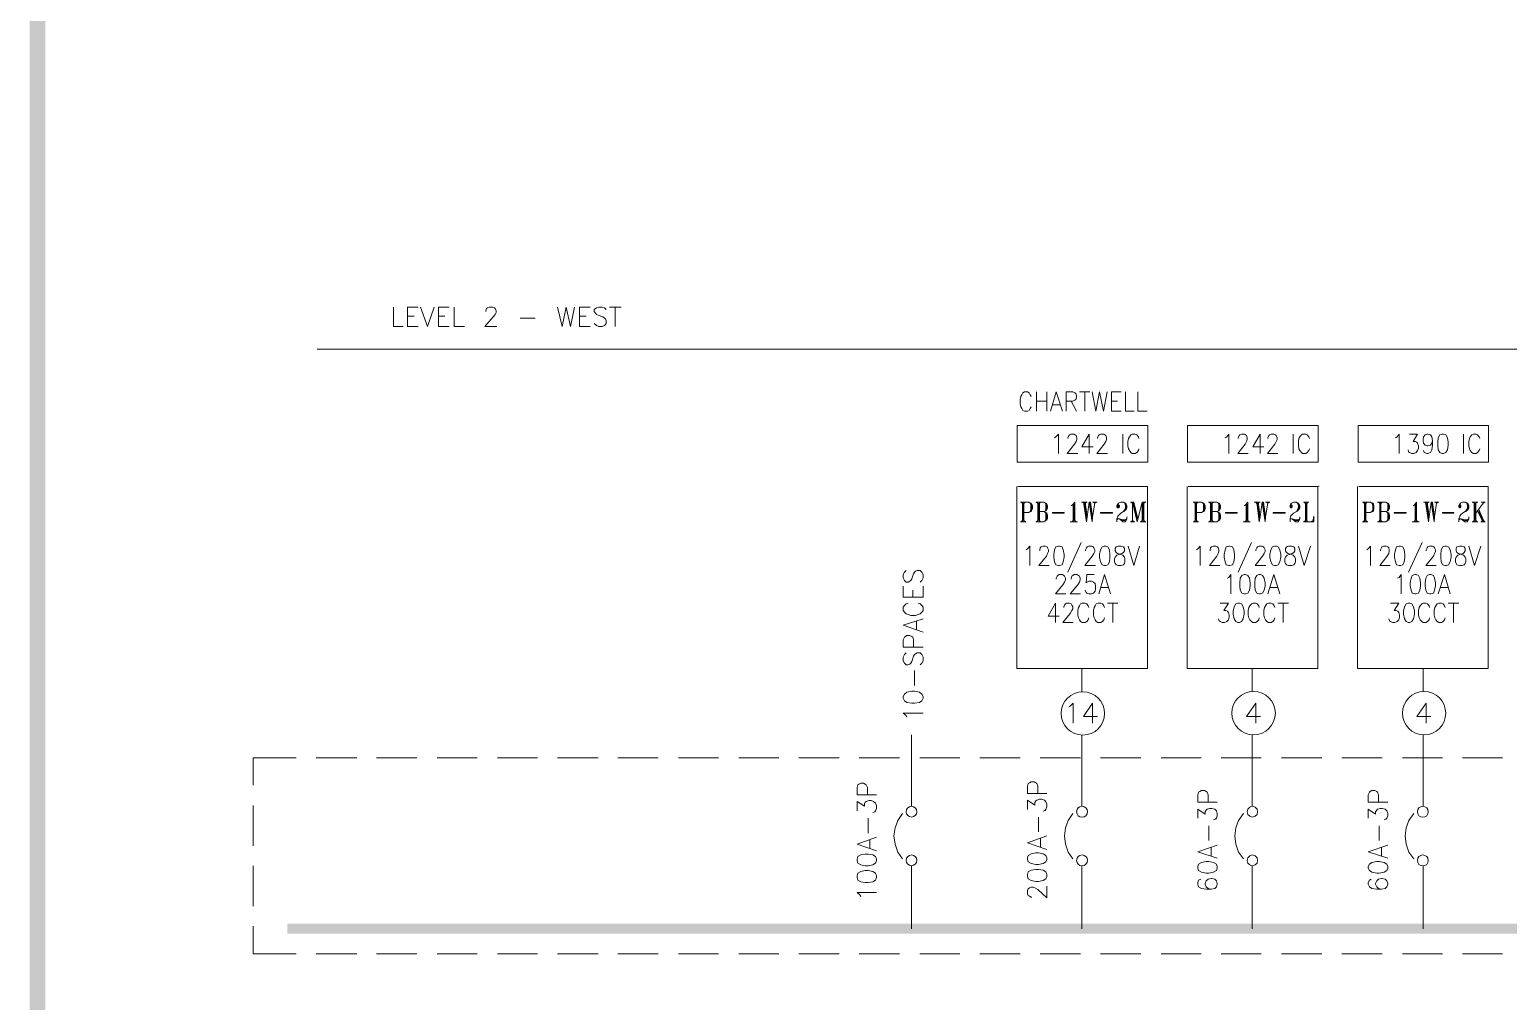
# Model space of a CAD drawing. Header units: inches. Extents: x 0.9 to 46, y 0.8 to 32.4.
# Drawn here: x 1.54 to 7.51, y 10.12 to 14.05 of the extents above; entities that cross this region are included whole.
import ezdxf

# ---------------------------------------------------------------- set-up
doc = ezdxf.new("R2010")
doc.units = ezdxf.units.IN
doc.header["$MEASUREMENT"] = 0
doc.layers.add('PDF_Geometry', color=7, linetype='Continuous')
doc.layers.add('PDF_Solid Fills', color=7, linetype='Continuous')

msp = doc.modelspace()

# ---------------------------------------------------------------- linework, layer by layer
at = {"layer": 'PDF_Geometry', "color": 8, "lineweight": 20, "true_color": 0x808080}
for points in [[(3.0083, 12.9248), (3.0083, 12.8464), (3.0483, 12.8464)], [(3.1083, 12.8464), (3.0649, 12.8464), (3.0649, 12.9248), (3.1083, 12.9248)], [(3.1183, 12.9248), (3.1466, 12.8464), (3.1733, 12.9248)], [(3.2333, 12.8464), (3.1899, 12.8464), (3.1899, 12.9248), (3.2333, 12.9248)], [(3.2533, 12.9248), (3.2533, 12.8464), (3.2949, 12.8464)], [(3.3816, 12.9064), (3.3816, 12.9097), (3.3849, 12.9181), (3.3883, 12.9214), (3.3949, 12.9248), (3.4083, 12.9248), (3.4166, 12.9214), (3.4199, 12.9181), (3.4233, 12.9097), (3.4233, 12.9031), (3.4199, 12.8948), (3.4116, 12.8848), (3.3783, 12.8464), (3.4266, 12.8464)], [(3.6716, 12.9248), (3.6899, 12.8464), (3.7066, 12.9248), (3.7233, 12.8464), (3.7399, 12.9248)], [(3.8033, 12.8464), (3.7599, 12.8464), (3.7599, 12.9248), (3.8033, 12.9248)], [(3.8683, 12.9148), (3.8616, 12.9214), (3.8516, 12.9248), (3.8383, 12.9248), (3.8283, 12.9214), (3.8199, 12.9148), (3.8199, 12.9064), (3.8249, 12.8998), (3.8283, 12.8948), (3.8349, 12.8914), (3.8549, 12.8848), (3.8616, 12.8798), (3.8649, 12.8764), (3.8683, 12.8698), (3.8683, 12.8581), (3.8616, 12.8498), (3.8516, 12.8464), (3.8383, 12.8464), (3.8283, 12.8498), (3.8199, 12.8581)], [(3.8816, 12.9248), (3.9283, 12.9248)], [(3.9049, 12.9248), (3.9049, 12.8464)], [(3.0649, 12.8881), (3.0916, 12.8881)], [(3.1899, 12.8881), (3.2166, 12.8881)], [(3.5199, 12.8798), (3.5816, 12.8798)], [(3.7599, 12.8881), (3.7866, 12.8881)], [(41.7374, 12.7548), (2.7, 12.7548)]]:
    msp.add_lwpolyline(points, dxfattribs=at)
at = {"layer": 'PDF_Geometry', "lineweight": 9}
for points in [[(5.5849, 12.5631), (5.5816, 12.5698), (5.5766, 12.5781), (5.5699, 12.5814), (5.5582, 12.5814), (5.5516, 12.5781), (5.5466, 12.5698), (5.5432, 12.5631), (5.5399, 12.5514), (5.5399, 12.5331), (5.5432, 12.5215), (5.5466, 12.5148), (5.5516, 12.5064), (5.5582, 12.5031), (5.5699, 12.5031), (5.5766, 12.5064), (5.5816, 12.5148), (5.5849, 12.5215)], [(5.6066, 12.5814), (5.6066, 12.5031)], [(5.6482, 12.5814), (5.6482, 12.5031)], [(5.6632, 12.5031), (5.6866, 12.5814), (5.7116, 12.5031)], [(5.7266, 12.5031), (5.7266, 12.5814), (5.7532, 12.5814), (5.7616, 12.5781), (5.7649, 12.5748), (5.7682, 12.5664), (5.7682, 12.5598), (5.7649, 12.5514), (5.7616, 12.5481), (5.7532, 12.5448), (5.7266, 12.5448)], [(5.7799, 12.5814), (5.8215, 12.5814)], [(5.8016, 12.5814), (5.8016, 12.5031)], [(5.8316, 12.5814), (5.8466, 12.5031), (5.8616, 12.5814), (5.8766, 12.5031), (5.8915, 12.5814)], [(5.9482, 12.5031), (5.9099, 12.5031), (5.9099, 12.5814), (5.9482, 12.5814)], [(5.9666, 12.5814), (5.9666, 12.5031), (6.0016, 12.5031)], [(6.0166, 12.5814), (6.0166, 12.5031), (6.0532, 12.5031)], [(5.6066, 12.5448), (5.6482, 12.5448)], [(5.6716, 12.5298), (5.7015, 12.5298)], [(5.7466, 12.5448), (5.7682, 12.5031)], [(5.9099, 12.5448), (5.9332, 12.5448)], [(5.6799, 12.3965), (5.6849, 12.3998), (5.6949, 12.4114), (5.6949, 12.3331)], [(5.7332, 12.3931), (5.7332, 12.3965), (5.7365, 12.4048), (5.7399, 12.4081), (5.7449, 12.4114), (5.7582, 12.4114), (5.7632, 12.4081), (5.7666, 12.4048), (5.7699, 12.3965), (5.7699, 12.3898), (5.7666, 12.3815), (5.7599, 12.3698), (5.7299, 12.3331), (5.7732, 12.3331)], [(5.8199, 12.3331), (5.8199, 12.4114), (5.7899, 12.3598), (5.8349, 12.3598)], [(5.8532, 12.3931), (5.8532, 12.3965), (5.8566, 12.4048), (5.8599, 12.4081), (5.8649, 12.4114), (5.8782, 12.4114), (5.8832, 12.4081), (5.8866, 12.4048), (5.8899, 12.3965), (5.8899, 12.3898), (5.8866, 12.3815), (5.8799, 12.3698), (5.8499, 12.3331), (5.8932, 12.3331)], [(5.9549, 12.4114), (5.9549, 12.3331)], [(6.0199, 12.3931), (6.0182, 12.3998), (6.0115, 12.4081), (6.0049, 12.4114), (5.9932, 12.4114), (5.9882, 12.4081), (5.9816, 12.3998), (5.9782, 12.3931), (5.9749, 12.3815), (5.9749, 12.3631), (5.9782, 12.3514), (5.9816, 12.3448), (5.9882, 12.3364), (5.9932, 12.3331), (6.0049, 12.3331), (6.0115, 12.3364), (6.0182, 12.3448), (6.0199, 12.3514)], [(6.3682, 12.3965), (6.3749, 12.3998), (6.3832, 12.4114), (6.3832, 12.3331)], [(6.4215, 12.3931), (6.4215, 12.3965), (6.4249, 12.4048), (6.4282, 12.4081), (6.4349, 12.4114), (6.4465, 12.4114), (6.4516, 12.4081), (6.4549, 12.4048), (6.4582, 12.3965), (6.4582, 12.3898), (6.4549, 12.3815), (6.4499, 12.3698), (6.4199, 12.3331), (6.4615, 12.3331)], [(6.5099, 12.3331), (6.5099, 12.4114), (6.4799, 12.3598), (6.5249, 12.3598)], [(6.5416, 12.3931), (6.5416, 12.3965), (6.5449, 12.4048), (6.5482, 12.4081), (6.5549, 12.4114), (6.5665, 12.4114), (6.5716, 12.4081), (6.5749, 12.4048), (6.5782, 12.3965), (6.5782, 12.3898), (6.5749, 12.3815), (6.5699, 12.3698), (6.5399, 12.3331), (6.5815, 12.3331)], [(6.6432, 12.4114), (6.6432, 12.3331)], [(6.7099, 12.3931), (6.7065, 12.3998), (6.6999, 12.4081), (6.6949, 12.4114), (6.6815, 12.4114), (6.6766, 12.4081), (6.6699, 12.3998), (6.6665, 12.3931), (6.6649, 12.3815), (6.6649, 12.3631), (6.6665, 12.3514), (6.6699, 12.3448), (6.6766, 12.3364), (6.6815, 12.3331), (6.6949, 12.3331), (6.6999, 12.3364), (6.7065, 12.3448), (6.7099, 12.3514)], [(7.0566, 12.3965), (7.0632, 12.3998), (7.0715, 12.4114), (7.0715, 12.3331)], [(7.1132, 12.4114), (7.1465, 12.4114), (7.1282, 12.3815), (7.1382, 12.3815), (7.1432, 12.3781), (7.1465, 12.3748), (7.1499, 12.3631), (7.1499, 12.3548), (7.1465, 12.3448), (7.1399, 12.3364), (7.1315, 12.3331), (7.1232, 12.3331), (7.1132, 12.3364), (7.1099, 12.3398), (7.1082, 12.3481)], [(7.2065, 12.3848), (7.2032, 12.3748), (7.1982, 12.3664), (7.1882, 12.3631), (7.1849, 12.3631), (7.1766, 12.3664), (7.1699, 12.3748), (7.1682, 12.3848), (7.1682, 12.3898), (7.1699, 12.3998), (7.1766, 12.4081), (7.1849, 12.4114), (7.1882, 12.4114), (7.1982, 12.4081), (7.2032, 12.3998), (7.2065, 12.3848), (7.2065, 12.3664), (7.2032, 12.3481), (7.1982, 12.3364), (7.1882, 12.3331), (7.1832, 12.3331), (7.1732, 12.3364), (7.1699, 12.3448)], [(7.3315, 12.4114), (7.3315, 12.3331)], [(7.3982, 12.3931), (7.3949, 12.3998), (7.3882, 12.4081), (7.3832, 12.4114), (7.3715, 12.4114), (7.3649, 12.4081), (7.3582, 12.3998), (7.3565, 12.3931), (7.3532, 12.3815), (7.3532, 12.3631), (7.3565, 12.3514), (7.3582, 12.3448), (7.3649, 12.3364), (7.3715, 12.3331), (7.3832, 12.3331), (7.3882, 12.3364), (7.3949, 12.3448), (7.3982, 12.3514)], [(5.5266, 12.1998), (5.5266, 11.4631), (6.0549, 11.4631), (6.0549, 12.1998), (5.5316, 12.1998)], [(6.2149, 12.1998), (6.2149, 11.4631), (6.7432, 11.4631), (6.7432, 12.1998), (6.2199, 12.1998)], [(6.7466, 12.1998), (6.7466, 12.2014)], [(6.9032, 12.1998), (6.9032, 11.4631), (7.4315, 11.4631), (7.4315, 12.1998), (6.9082, 12.1998)], [(5.5416, 12.1365), (5.5749, 12.1365), (5.5832, 12.1314), (5.5866, 12.1281), (5.5899, 12.1215), (5.5899, 12.1098), (5.5866, 12.1015), (5.5832, 12.0981), (5.5749, 12.0948), (5.5549, 12.0948)], [(5.5449, 12.1365), (5.5499, 12.1314)], [(5.5466, 12.1365), (5.5499, 12.1281)], [(5.5499, 12.1365), (5.5499, 12.0564)], [(5.5533, 12.1314), (5.5533, 12.0614)], [(5.5549, 12.1365), (5.5549, 12.0564)], [(5.5582, 12.1365), (5.5549, 12.1281)], [(5.5616, 12.1365), (5.5549, 12.1314)], [(5.5749, 12.1365), (5.5816, 12.1314), (5.5832, 12.1248), (5.5832, 12.1065), (5.5816, 12.0981), (5.5749, 12.0948)], [(5.6032, 12.1365), (5.6366, 12.1365), (5.6449, 12.1314), (5.6482, 12.1281), (5.6516, 12.1215), (5.6516, 12.1131), (5.6482, 12.1065), (5.6449, 12.1015), (5.6366, 12.0981), (5.6449, 12.0948), (5.6482, 12.0915), (5.6516, 12.0831), (5.6516, 12.0715), (5.6482, 12.0648), (5.6449, 12.0614), (5.6366, 12.0564), (5.6032, 12.0564)], [(5.6066, 12.1365), (5.6116, 12.1314)], [(5.6082, 12.1365), (5.6116, 12.1281)], [(5.6116, 12.1365), (5.6116, 12.0564)], [(5.6149, 12.1314), (5.6149, 12.0614)], [(5.6182, 12.1365), (5.6182, 12.0564)], [(5.6366, 12.1365), (5.6432, 12.1314), (5.6449, 12.1248), (5.6449, 12.1098), (5.6432, 12.1015), (5.6366, 12.0981), (5.6182, 12.0981)], [(5.6199, 12.1365), (5.6182, 12.1281)], [(5.6232, 12.1365), (5.6182, 12.1314)], [(5.7616, 12.0564), (5.7616, 12.1365), (5.7516, 12.1248), (5.7466, 12.1215)], [(5.7882, 12.1365), (5.8116, 12.1365)], [(5.7916, 12.1365), (5.7999, 12.1314)], [(5.7949, 12.1365), (5.7999, 12.1281)], [(5.7966, 12.1365), (5.8082, 12.0564), (5.8082, 12.0764), (5.7999, 12.1365)], [(5.8032, 12.1365), (5.8116, 12.0764), (5.8199, 12.1365), (5.8316, 12.0564), (5.8316, 12.0764), (5.8232, 12.1365)], [(5.8066, 12.1365), (5.8032, 12.1281)], [(5.8082, 12.1365), (5.8032, 12.1314)], [(5.8199, 12.1365), (5.8249, 12.1365), (5.8332, 12.0764), (5.8416, 12.1314)], [(5.8332, 12.1365), (5.8516, 12.1365)], [(5.8366, 12.1365), (5.8416, 12.1314), (5.8482, 12.1365)], [(5.9349, 12.1248), (5.9382, 12.1248), (5.9416, 12.1215), (5.9416, 12.1164), (5.9382, 12.1131), (5.9349, 12.1131), (5.9316, 12.1164), (5.9316, 12.1215), (5.9349, 12.1281), (5.9382, 12.1314), (5.9466, 12.1365), (5.9582, 12.1365), (5.9666, 12.1314), (5.9682, 12.1281), (5.9716, 12.1215), (5.9716, 12.1131), (5.9682, 12.1065), (5.9599, 12.0981), (5.9466, 12.0915), (5.9416, 12.0865), (5.9349, 12.0798), (5.9316, 12.0681), (5.9316, 12.0564)], [(5.9582, 12.1365), (5.9632, 12.1314), (5.9666, 12.1215), (5.9666, 12.1131), (5.9632, 12.1065), (5.9582, 12.0981), (5.9466, 12.0915)], [(5.9866, 12.1365), (5.9999, 12.1365), (6.0166, 12.0681)], [(5.9882, 12.1365), (5.9949, 12.1314)], [(5.9949, 12.0614), (5.9949, 12.1365), (6.0132, 12.0564), (6.0332, 12.1365), (6.0332, 12.0564)], [(5.9965, 12.1365), (6.0132, 12.0681)], [(6.0332, 12.1365), (6.0482, 12.1365)], [(6.0366, 12.1314), (6.0366, 12.0614)], [(6.0399, 12.1365), (6.0399, 12.0564)], [(6.0416, 12.1365), (6.0399, 12.1281)], [(6.0449, 12.1365), (6.0399, 12.1314)], [(6.2399, 12.1365), (6.2732, 12.1365), (6.2816, 12.1314), (6.2849, 12.1281), (6.2882, 12.1215), (6.2882, 12.1098), (6.2849, 12.1015), (6.2816, 12.0981), (6.2732, 12.0948), (6.2532, 12.0948)], [(6.2432, 12.1365), (6.2482, 12.1314)], [(6.2449, 12.1365), (6.2482, 12.1281)], [(6.2482, 12.1365), (6.2482, 12.0564)], [(6.2515, 12.1314), (6.2515, 12.0614)], [(6.2532, 12.1365), (6.2532, 12.0564)], [(6.2565, 12.1365), (6.2532, 12.1281)], [(6.2599, 12.1365), (6.2532, 12.1314)], [(6.2732, 12.1365), (6.2799, 12.1314), (6.2816, 12.1248), (6.2816, 12.1065), (6.2799, 12.0981), (6.2732, 12.0948)], [(6.3015, 12.1365), (6.3349, 12.1365), (6.3432, 12.1314), (6.3466, 12.1281), (6.3499, 12.1215), (6.3499, 12.1131), (6.3466, 12.1065), (6.3432, 12.1015), (6.3349, 12.0981), (6.3432, 12.0948), (6.3466, 12.0915), (6.3499, 12.0831), (6.3499, 12.0715), (6.3466, 12.0648), (6.3432, 12.0614), (6.3349, 12.0564), (6.3015, 12.0564)], [(6.3049, 12.1365), (6.3099, 12.1314)], [(6.3065, 12.1365), (6.3099, 12.1281)], [(6.3099, 12.1365), (6.3099, 12.0564)], [(6.3132, 12.1314), (6.3132, 12.0614)], [(6.3166, 12.1365), (6.3166, 12.0564)], [(6.3349, 12.1365), (6.3415, 12.1314), (6.3432, 12.1248), (6.3432, 12.1098), (6.3415, 12.1015), (6.3349, 12.0981), (6.3166, 12.0981)], [(6.3182, 12.1365), (6.3166, 12.1281)], [(6.3215, 12.1365), (6.3166, 12.1314)], [(6.4599, 12.0564), (6.4599, 12.1365), (6.4516, 12.1248), (6.4449, 12.1215)], [(6.4866, 12.1365), (6.5099, 12.1365)], [(6.4899, 12.1365), (6.4982, 12.1314)], [(6.4932, 12.1365), (6.4982, 12.1281)], [(6.4965, 12.1365), (6.5065, 12.0564), (6.5065, 12.0764), (6.4982, 12.1365)], [(6.5016, 12.1365), (6.5099, 12.0764), (6.5182, 12.1365), (6.5299, 12.0564), (6.5299, 12.0764), (6.5216, 12.1365)], [(6.5049, 12.1365), (6.5016, 12.1281)], [(6.5065, 12.1365), (6.5016, 12.1314)], [(6.5182, 12.1365), (6.5232, 12.1365), (6.5315, 12.0764), (6.5416, 12.1314)], [(6.5315, 12.1365), (6.5499, 12.1365)], [(6.5349, 12.1365), (6.5416, 12.1314), (6.5465, 12.1365)], [(6.6332, 12.1248), (6.6365, 12.1248), (6.6399, 12.1215), (6.6399, 12.1164), (6.6365, 12.1131), (6.6332, 12.1131), (6.6315, 12.1164), (6.6315, 12.1215), (6.6332, 12.1281), (6.6365, 12.1314), (6.6449, 12.1365), (6.6566, 12.1365), (6.6649, 12.1314), (6.6665, 12.1281), (6.6699, 12.1215), (6.6699, 12.1131), (6.6665, 12.1065), (6.6582, 12.0981), (6.6449, 12.0915), (6.6399, 12.0865), (6.6332, 12.0798), (6.6315, 12.0681), (6.6315, 12.0564)], [(6.6566, 12.1365), (6.6616, 12.1314), (6.6649, 12.1215), (6.6649, 12.1131), (6.6616, 12.1065), (6.6566, 12.0981), (6.6449, 12.0915)], [(6.6849, 12.1365), (6.7065, 12.1365)], [(6.6865, 12.1365), (6.6932, 12.1314)], [(6.6899, 12.1365), (6.6932, 12.1281)], [(6.6932, 12.1365), (6.6932, 12.0564)], [(6.6949, 12.1314), (6.6949, 12.0614)], [(6.6982, 12.1365), (6.6982, 12.0564)], [(6.7015, 12.1365), (6.6982, 12.1281)], [(6.7032, 12.1365), (6.6982, 12.1314)], [(6.9232, 12.1365), (6.9565, 12.1365), (6.9649, 12.1314), (6.9682, 12.1281), (6.9699, 12.1215), (6.9699, 12.1098), (6.9682, 12.1015), (6.9649, 12.0981), (6.9565, 12.0948), (6.9365, 12.0948)], [(6.9249, 12.1365), (6.9315, 12.1314)], [(6.9282, 12.1365), (6.9315, 12.1281)], [(6.9315, 12.1365), (6.9315, 12.0564)], [(6.9349, 12.1314), (6.9349, 12.0614)], [(6.9365, 12.1365), (6.9365, 12.0564)], [(6.9399, 12.1365), (6.9365, 12.1281)], [(6.9432, 12.1365), (6.9365, 12.1314)], [(6.9565, 12.1365), (6.9615, 12.1314), (6.9649, 12.1248), (6.9649, 12.1065), (6.9615, 12.0981), (6.9565, 12.0948)], [(6.9849, 12.1365), (7.0182, 12.1365), (7.0266, 12.1314), (7.0299, 12.1281), (7.0332, 12.1215), (7.0332, 12.1131), (7.0299, 12.1065), (7.0266, 12.1015), (7.0182, 12.0981), (7.0266, 12.0948), (7.0299, 12.0915), (7.0332, 12.0831), (7.0332, 12.0715), (7.0299, 12.0648), (7.0266, 12.0614), (7.0182, 12.0564), (6.9849, 12.0564)], [(6.9882, 12.1365), (6.9932, 12.1314)], [(6.9899, 12.1365), (6.9932, 12.1281)], [(6.9932, 12.1365), (6.9932, 12.0564)], [(6.9965, 12.1314), (6.9965, 12.0614)], [(6.9982, 12.1365), (6.9982, 12.0564)], [(7.0182, 12.1365), (7.0249, 12.1314), (7.0266, 12.1248), (7.0266, 12.1098), (7.0249, 12.1015), (7.0182, 12.0981), (6.9982, 12.0981)], [(7.0015, 12.1365), (6.9982, 12.1281)], [(7.0049, 12.1365), (6.9982, 12.1314)], [(7.1415, 12.0564), (7.1415, 12.1365), (7.1332, 12.1248), (7.1282, 12.1215)], [(7.1699, 12.1365), (7.1932, 12.1365)], [(7.1732, 12.1365), (7.1815, 12.1314)], [(7.1766, 12.1365), (7.1815, 12.1281)], [(7.1782, 12.1365), (7.1899, 12.0564), (7.1899, 12.0764), (7.1815, 12.1365)], [(7.1849, 12.1365), (7.1932, 12.0764), (7.2015, 12.1365), (7.2132, 12.0564), (7.2132, 12.0764), (7.2032, 12.1365)], [(7.1865, 12.1365), (7.1849, 12.1281)], [(7.1899, 12.1365), (7.1849, 12.1314)], [(7.2015, 12.1365), (7.2065, 12.1365), (7.2149, 12.0764), (7.2232, 12.1314)], [(7.2149, 12.1365), (7.2316, 12.1365)], [(7.2182, 12.1365), (7.2232, 12.1314), (7.2299, 12.1365)], [(7.3166, 12.1248), (7.3199, 12.1248), (7.3215, 12.1215), (7.3215, 12.1164), (7.3199, 12.1131), (7.3166, 12.1131), (7.3132, 12.1164), (7.3132, 12.1215), (7.3166, 12.1281), (7.3199, 12.1314), (7.3282, 12.1365), (7.3382, 12.1365), (7.3482, 12.1314), (7.3499, 12.1281), (7.3532, 12.1215), (7.3532, 12.1131), (7.3499, 12.1065), (7.3415, 12.0981), (7.3282, 12.0915), (7.3215, 12.0865), (7.3166, 12.0798), (7.3132, 12.0681), (7.3132, 12.0564)], [(7.3382, 12.1365), (7.3449, 12.1314), (7.3482, 12.1215), (7.3482, 12.1131), (7.3449, 12.1065), (7.3382, 12.0981), (7.3282, 12.0915)], [(7.3665, 12.1365), (7.3899, 12.1365)], [(7.3699, 12.1365), (7.3749, 12.1314)], [(7.3732, 12.1365), (7.3749, 12.1281)], [(7.3749, 12.1365), (7.3749, 12.0564)], [(7.3782, 12.1314), (7.3782, 12.0614)], [(7.3815, 12.1365), (7.3815, 12.0564)], [(7.3832, 12.1365), (7.3815, 12.1281)], [(7.3865, 12.1365), (7.3815, 12.1314)], [(7.4115, 12.1314), (7.3815, 12.0915)], [(7.4032, 12.1365), (7.4199, 12.1365)], [(7.4099, 12.1365), (7.4115, 12.1314), (7.4182, 12.1365)], [(5.5832, 12.1281), (5.5866, 12.1215), (5.5866, 12.1098), (5.5832, 12.1015)], [(5.6366, 12.0981), (5.6432, 12.0948), (5.6449, 12.0865), (5.6449, 12.0681), (5.6432, 12.0614), (5.6366, 12.0564)], [(5.6449, 12.1281), (5.6482, 12.1215), (5.6482, 12.1131), (5.6449, 12.1065)], [(5.6449, 12.0915), (5.6482, 12.0831), (5.6482, 12.0715), (5.6449, 12.0648)], [(5.7549, 12.1281), (5.7549, 12.0564)], [(5.7582, 12.1281), (5.7582, 12.0614)], [(5.8116, 12.0764), (5.8082, 12.0564)], [(5.8332, 12.0764), (5.8316, 12.0564)], [(5.9716, 12.0764), (5.9716, 12.0681), (5.9682, 12.0614), (5.9666, 12.0564), (5.9549, 12.0564), (5.9416, 12.0681), (5.9549, 12.0614), (5.9666, 12.0614), (5.9682, 12.0648)], [(5.9666, 12.1281), (5.9682, 12.1215), (5.9682, 12.1131), (5.9666, 12.1065)], [(6.2816, 12.1281), (6.2849, 12.1215), (6.2849, 12.1098), (6.2816, 12.1015)], [(6.3349, 12.0981), (6.3415, 12.0948), (6.3432, 12.0865), (6.3432, 12.0681), (6.3415, 12.0614), (6.3349, 12.0564)], [(6.3432, 12.1281), (6.3466, 12.1215), (6.3466, 12.1131), (6.3432, 12.1065)], [(6.3432, 12.0915), (6.3466, 12.0831), (6.3466, 12.0715), (6.3432, 12.0648)], [(6.4532, 12.1281), (6.4532, 12.0564)], [(6.4566, 12.1281), (6.4566, 12.0614)], [(6.5099, 12.0764), (6.5065, 12.0564)], [(6.5315, 12.0764), (6.5299, 12.0564)], [(6.6699, 12.0764), (6.6699, 12.0681), (6.6665, 12.0614), (6.6649, 12.0564), (6.6532, 12.0564), (6.6399, 12.0681), (6.6532, 12.0614), (6.6649, 12.0614), (6.6665, 12.0648)], [(6.6649, 12.1281), (6.6665, 12.1215), (6.6665, 12.1131), (6.6649, 12.1065)], [(6.6849, 12.0564), (6.7266, 12.0564), (6.7266, 12.0798), (6.7232, 12.0564)], [(6.9649, 12.1281), (6.9682, 12.1215), (6.9682, 12.1098), (6.9649, 12.1015)], [(7.0182, 12.0981), (7.0249, 12.0948), (7.0266, 12.0865), (7.0266, 12.0681), (7.0249, 12.0614), (7.0182, 12.0564)], [(7.0266, 12.1281), (7.0299, 12.1215), (7.0299, 12.1131), (7.0266, 12.1065)], [(7.0266, 12.0915), (7.0299, 12.0831), (7.0299, 12.0715), (7.0266, 12.0648)], [(7.1365, 12.1281), (7.1365, 12.0564)], [(7.1399, 12.1281), (7.1399, 12.0614)], [(7.1932, 12.0764), (7.1899, 12.0564)], [(7.2149, 12.0764), (7.2132, 12.0564)], [(7.3532, 12.0764), (7.3532, 12.0681), (7.3499, 12.0614), (7.3482, 12.0564), (7.3365, 12.0564), (7.3215, 12.0681), (7.3365, 12.0614), (7.3482, 12.0614), (7.3499, 12.0648)], [(7.3482, 12.1281), (7.3499, 12.1215), (7.3499, 12.1131), (7.3482, 12.1065)], [(7.3899, 12.0981), (7.4099, 12.0564)], [(7.3932, 12.1065), (7.4149, 12.0564)], [(7.3932, 12.0981), (7.4115, 12.0564)], [(5.5416, 12.0564), (5.5632, 12.0564)], [(5.5499, 12.0614), (5.5449, 12.0564)], [(5.5499, 12.0648), (5.5466, 12.0564)], [(5.5549, 12.0648), (5.5582, 12.0564)], [(5.5549, 12.0614), (5.5616, 12.0564)], [(5.6116, 12.0614), (5.6066, 12.0564)], [(5.6116, 12.0648), (5.6082, 12.0564)], [(5.6182, 12.0648), (5.6199, 12.0564)], [(5.6182, 12.0614), (5.6232, 12.0564)], [(5.7432, 12.0564), (5.7716, 12.0564)], [(5.7549, 12.0614), (5.7499, 12.0564)], [(5.7549, 12.0648), (5.7516, 12.0564)], [(5.7616, 12.0648), (5.7632, 12.0564)], [(5.7616, 12.0614), (5.7666, 12.0564)], [(5.9316, 12.0648), (5.9349, 12.0681), (5.9416, 12.0681), (5.9549, 12.0648), (5.9666, 12.0648), (5.9716, 12.0681)], [(5.9866, 12.0564), (6.0032, 12.0564)], [(5.9882, 12.0564), (5.9949, 12.0614), (5.9999, 12.0564)], [(6.0249, 12.0564), (6.0482, 12.0564)], [(6.0332, 12.0614), (6.0282, 12.0564)], [(6.0332, 12.0648), (6.0316, 12.0564)], [(6.0399, 12.0648), (6.0416, 12.0564)], [(6.0399, 12.0614), (6.0449, 12.0564)], [(6.2399, 12.0564), (6.2616, 12.0564)], [(6.2482, 12.0614), (6.2432, 12.0564)], [(6.2482, 12.0648), (6.2449, 12.0564)], [(6.2532, 12.0648), (6.2565, 12.0564)], [(6.2532, 12.0614), (6.2599, 12.0564)], [(6.3099, 12.0614), (6.3049, 12.0564)], [(6.3099, 12.0648), (6.3065, 12.0564)], [(6.3166, 12.0648), (6.3182, 12.0564)], [(6.3166, 12.0614), (6.3215, 12.0564)], [(6.4415, 12.0564), (6.4699, 12.0564)], [(6.4532, 12.0614), (6.4482, 12.0564)], [(6.4532, 12.0648), (6.4516, 12.0564)], [(6.4599, 12.0648), (6.4615, 12.0564)], [(6.4599, 12.0614), (6.4649, 12.0564)], [(6.6315, 12.0648), (6.6332, 12.0681), (6.6399, 12.0681), (6.6532, 12.0648), (6.6649, 12.0648), (6.6699, 12.0681)], [(6.6932, 12.0614), (6.6865, 12.0564)], [(6.6932, 12.0648), (6.6899, 12.0564)], [(6.6982, 12.0648), (6.7015, 12.0564)], [(6.6982, 12.0614), (6.7032, 12.0564)], [(6.7116, 12.0564), (6.7266, 12.0614)], [(6.7182, 12.0564), (6.7266, 12.0648)], [(6.7215, 12.0564), (6.7266, 12.0681)], [(6.9232, 12.0564), (6.9449, 12.0564)], [(6.9315, 12.0614), (6.9249, 12.0564)], [(6.9315, 12.0648), (6.9282, 12.0564)], [(6.9365, 12.0648), (6.9399, 12.0564)], [(6.9365, 12.0614), (6.9432, 12.0564)], [(6.9932, 12.0614), (6.9882, 12.0564)], [(6.9932, 12.0648), (6.9899, 12.0564)], [(6.9982, 12.0648), (7.0015, 12.0564)], [(6.9982, 12.0614), (7.0049, 12.0564)], [(7.1249, 12.0564), (7.1532, 12.0564)], [(7.1365, 12.0614), (7.1315, 12.0564)], [(7.1365, 12.0648), (7.1332, 12.0564)], [(7.1415, 12.0648), (7.1449, 12.0564)], [(7.1415, 12.0614), (7.1482, 12.0564)], [(7.3132, 12.0648), (7.3166, 12.0681), (7.3215, 12.0681), (7.3365, 12.0648), (7.3482, 12.0648), (7.3532, 12.0681)], [(7.3665, 12.0564), (7.3899, 12.0564)], [(7.3749, 12.0614), (7.3699, 12.0564)], [(7.3749, 12.0648), (7.3732, 12.0564)], [(7.3815, 12.0648), (7.3832, 12.0564)], [(7.3815, 12.0614), (7.3865, 12.0564)], [(7.4015, 12.0564), (7.4199, 12.0564)], [(7.4032, 12.0564), (7.4099, 12.0648), (7.4182, 12.0564)], [(5.5649, 11.9431), (5.5716, 11.9481), (5.5799, 11.9581), (5.5799, 11.8798)], [(5.6199, 11.9398), (5.6199, 11.9431), (5.6216, 11.9515), (5.6249, 11.9548), (5.6316, 11.9581), (5.6432, 11.9581), (5.6499, 11.9548), (5.6516, 11.9515), (5.6549, 11.9431), (5.6549, 11.9364), (5.6516, 11.9281), (5.6466, 11.9181), (5.6166, 11.8798), (5.6582, 11.8798)], [(5.7865, 11.9731), (5.7332, 11.8531)], [(5.8049, 11.9398), (5.8049, 11.9431), (5.8082, 11.9515), (5.8116, 11.9548), (5.8166, 11.9581), (5.8299, 11.9581), (5.8349, 11.9548), (5.8382, 11.9515), (5.8416, 11.9431), (5.8416, 11.9364), (5.8382, 11.9281), (5.8316, 11.9181), (5.8016, 11.8798), (5.8449, 11.8798)], [(5.9766, 11.9581), (5.9999, 11.8798), (6.0232, 11.9581)], [(6.2532, 11.9431), (6.2599, 11.9481), (6.2682, 11.9581), (6.2682, 11.8798)], [(6.3082, 11.9398), (6.3082, 11.9431), (6.3099, 11.9515), (6.3132, 11.9548), (6.3199, 11.9581), (6.3316, 11.9581), (6.3382, 11.9548), (6.3399, 11.9515), (6.3432, 11.9431), (6.3432, 11.9364), (6.3399, 11.9281), (6.3349, 11.9181), (6.3049, 11.8798), (6.3466, 11.8798)], [(6.4749, 11.9731), (6.4215, 11.8531)], [(6.4932, 11.9398), (6.4932, 11.9431), (6.4965, 11.9515), (6.4999, 11.9548), (6.5049, 11.9581), (6.5182, 11.9581), (6.5232, 11.9548), (6.5265, 11.9515), (6.5299, 11.9431), (6.5299, 11.9364), (6.5265, 11.9281), (6.5199, 11.9181), (6.4899, 11.8798), (6.5332, 11.8798)], [(6.6649, 11.9581), (6.6882, 11.8798), (6.7132, 11.9581)], [(6.9415, 11.9431), (6.9482, 11.9481), (6.9565, 11.9581), (6.9565, 11.8798)], [(6.9965, 11.9398), (6.9965, 11.9431), (6.9999, 11.9515), (7.0015, 11.9548), (7.0082, 11.9581), (7.0199, 11.9581), (7.0266, 11.9548), (7.0299, 11.9515), (7.0315, 11.9431), (7.0315, 11.9364), (7.0299, 11.9281), (7.0232, 11.9181), (6.9932, 11.8798), (7.0349, 11.8798)], [(7.1649, 11.9731), (7.1099, 11.8531)], [(7.1815, 11.9398), (7.1815, 11.9431), (7.1849, 11.9515), (7.1882, 11.9548), (7.1949, 11.9581), (7.2065, 11.9581), (7.2116, 11.9548), (7.2149, 11.9515), (7.2182, 11.9431), (7.2182, 11.9364), (7.2149, 11.9281), (7.2099, 11.9181), (7.1799, 11.8798), (7.2215, 11.8798)], [(7.3532, 11.9581), (7.3765, 11.8798), (7.4015, 11.9581)], [(5.0799, 11.8598), (5.0732, 11.8531), (5.0683, 11.8431), (5.0683, 11.8298), (5.0732, 11.8198), (5.0799, 11.8131), (5.0882, 11.8131), (5.0949, 11.8164), (5.0982, 11.8198), (5.1033, 11.8265), (5.1099, 11.8465), (5.1132, 11.8531), (5.1182, 11.8564), (5.1249, 11.8598), (5.1366, 11.8598), (5.1432, 11.8531), (5.1482, 11.8431), (5.1482, 11.8298), (5.1432, 11.8198), (5.1366, 11.8131)], [(5.6866, 11.8248), (5.6866, 11.8281), (5.6899, 11.8364), (5.6932, 11.8398), (5.6982, 11.8431), (5.7099, 11.8431), (5.7166, 11.8398), (5.7199, 11.8364), (5.7232, 11.8281), (5.7232, 11.8214), (5.7199, 11.8131), (5.7132, 11.8014), (5.6832, 11.7648), (5.7249, 11.7648)], [(5.7466, 11.8248), (5.7466, 11.8281), (5.7499, 11.8364), (5.7532, 11.8398), (5.7582, 11.8431), (5.7699, 11.8431), (5.7766, 11.8398), (5.7799, 11.8364), (5.7832, 11.8281), (5.7832, 11.8214), (5.7799, 11.8131), (5.7732, 11.8014), (5.7432, 11.7648), (5.7849, 11.7648)], [(5.8399, 11.8431), (5.8099, 11.8431), (5.8066, 11.8098), (5.8099, 11.8131), (5.8182, 11.8164), (5.8282, 11.8164), (5.8366, 11.8131), (5.8432, 11.8065), (5.8449, 11.7948), (5.8449, 11.7864), (5.8432, 11.7765), (5.8366, 11.7681), (5.8282, 11.7648), (5.8182, 11.7648), (5.8099, 11.7681), (5.8066, 11.7714), (5.8032, 11.7798)], [(5.8582, 11.7648), (5.8816, 11.8431), (5.9049, 11.7648)], [(6.3765, 11.8281), (6.3832, 11.8314), (6.3915, 11.8431), (6.3915, 11.7648)], [(6.5416, 11.7648), (6.5649, 11.8431), (6.5899, 11.7648)], [(7.0649, 11.8281), (7.0715, 11.8314), (7.0799, 11.8431), (7.0799, 11.7648)], [(7.2299, 11.7648), (7.2549, 11.8431), (7.2782, 11.7648)], [(5.1482, 11.7965), (5.1482, 11.7514), (5.0683, 11.7514), (5.0683, 11.7965)], [(5.1066, 11.7514), (5.1066, 11.7798)], [(5.8666, 11.7915), (5.8966, 11.7915)], [(6.5499, 11.7915), (6.5799, 11.7915)], [(7.2399, 11.7915), (7.2699, 11.7915)], [(5.0882, 11.7281), (5.0799, 11.7248), (5.0732, 11.7181), (5.0683, 11.7114), (5.0683, 11.6981), (5.0732, 11.6915), (5.0799, 11.6848), (5.0882, 11.6814), (5.0982, 11.6781), (5.1182, 11.6781), (5.1282, 11.6814), (5.1366, 11.6848), (5.1432, 11.6915), (5.1482, 11.6981), (5.1482, 11.7114), (5.1432, 11.7181), (5.1366, 11.7248), (5.1282, 11.7281)], [(5.6832, 11.6498), (5.6832, 11.7281), (5.6532, 11.6748), (5.6982, 11.6748)], [(5.7166, 11.7098), (5.7166, 11.7131), (5.7199, 11.7198), (5.7232, 11.7248), (5.7282, 11.7281), (5.7399, 11.7281), (5.7466, 11.7248), (5.7499, 11.7198), (5.7532, 11.7131), (5.7532, 11.7048), (5.7499, 11.6981), (5.7432, 11.6865), (5.7132, 11.6498), (5.7549, 11.6498)], [(5.8182, 11.7098), (5.8149, 11.7164), (5.8099, 11.7248), (5.8032, 11.7281), (5.7916, 11.7281), (5.7849, 11.7248), (5.7799, 11.7164), (5.7766, 11.7098), (5.7732, 11.6981), (5.7732, 11.6798), (5.7766, 11.6681), (5.7799, 11.6598), (5.7849, 11.6531), (5.7916, 11.6498), (5.8032, 11.6498), (5.8099, 11.6531), (5.8149, 11.6598), (5.8182, 11.6681)], [(5.8816, 11.7098), (5.8782, 11.7164), (5.8732, 11.7248), (5.8666, 11.7281), (5.8549, 11.7281), (5.8482, 11.7248), (5.8432, 11.7164), (5.8399, 11.7098), (5.8366, 11.6981), (5.8366, 11.6798), (5.8399, 11.6681), (5.8432, 11.6598), (5.8482, 11.6531), (5.8549, 11.6498), (5.8666, 11.6498), (5.8732, 11.6531), (5.8782, 11.6598), (5.8816, 11.6681)], [(5.8932, 11.7281), (5.9349, 11.7281)], [(5.9149, 11.7281), (5.9149, 11.6498)], [(6.3482, 11.7281), (6.3816, 11.7281), (6.3632, 11.6981), (6.3716, 11.6981), (6.3782, 11.6948), (6.3816, 11.6898), (6.3849, 11.6798), (6.3849, 11.6715), (6.3816, 11.6598), (6.3749, 11.6531), (6.3666, 11.6498), (6.3565, 11.6498), (6.3482, 11.6531), (6.3449, 11.6565), (6.3415, 11.6648)], [(6.5065, 11.7098), (6.5049, 11.7164), (6.4982, 11.7248), (6.4916, 11.7281), (6.4799, 11.7281), (6.4749, 11.7248), (6.4682, 11.7164), (6.4649, 11.7098), (6.4615, 11.6981), (6.4615, 11.6798), (6.4649, 11.6681), (6.4682, 11.6598), (6.4749, 11.6531), (6.4799, 11.6498), (6.4916, 11.6498), (6.4982, 11.6531), (6.5049, 11.6598), (6.5065, 11.6681)], [(6.5699, 11.7098), (6.5665, 11.7164), (6.5615, 11.7248), (6.5549, 11.7281), (6.5432, 11.7281), (6.5366, 11.7248), (6.5315, 11.7164), (6.5282, 11.7098), (6.5249, 11.6981), (6.5249, 11.6798), (6.5282, 11.6681), (6.5315, 11.6598), (6.5366, 11.6531), (6.5432, 11.6498), (6.5549, 11.6498), (6.5615, 11.6531), (6.5665, 11.6598), (6.5699, 11.6681)], [(6.5815, 11.7281), (6.6249, 11.7281)], [(6.6032, 11.7281), (6.6032, 11.6498)], [(7.0365, 11.7281), (7.0699, 11.7281), (7.0515, 11.6981), (7.0599, 11.6981), (7.0665, 11.6948), (7.0699, 11.6898), (7.0732, 11.6798), (7.0732, 11.6715), (7.0699, 11.6598), (7.0632, 11.6531), (7.0549, 11.6498), (7.0449, 11.6498), (7.0365, 11.6531), (7.0332, 11.6565), (7.0299, 11.6648)], [(7.1949, 11.7098), (7.1932, 11.7164), (7.1865, 11.7248), (7.1799, 11.7281), (7.1682, 11.7281), (7.1632, 11.7248), (7.1565, 11.7164), (7.1532, 11.7098), (7.1499, 11.6981), (7.1499, 11.6798), (7.1532, 11.6681), (7.1565, 11.6598), (7.1632, 11.6531), (7.1682, 11.6498), (7.1799, 11.6498), (7.1865, 11.6531), (7.1932, 11.6598), (7.1949, 11.6681)], [(7.2582, 11.7098), (7.2549, 11.7164), (7.2499, 11.7248), (7.2432, 11.7281), (7.2316, 11.7281), (7.2249, 11.7248), (7.2199, 11.7164), (7.2165, 11.7098), (7.2132, 11.6981), (7.2132, 11.6798), (7.2165, 11.6681), (7.2199, 11.6598), (7.2249, 11.6531), (7.2316, 11.6498), (7.2432, 11.6498), (7.2499, 11.6531), (7.2549, 11.6598), (7.2582, 11.6681)], [(7.2699, 11.7281), (7.3132, 11.7281)], [(7.2915, 11.7281), (7.2915, 11.6498)], [(5.1482, 11.6098), (5.0683, 11.6381), (5.1482, 11.6648)], [(5.1216, 11.6198), (5.1216, 11.6548)], [(5.1482, 11.5498), (5.0683, 11.5498), (5.0683, 11.5798), (5.0732, 11.5898), (5.0766, 11.5931), (5.0832, 11.5964), (5.0949, 11.5964), (5.1033, 11.5931), (5.1066, 11.5898), (5.1099, 11.5798), (5.1099, 11.5498)], [(5.0799, 11.5264), (5.0732, 11.5198), (5.0683, 11.5098), (5.0683, 11.4948), (5.0732, 11.4848), (5.0799, 11.4781), (5.0882, 11.4781), (5.0949, 11.4815), (5.0982, 11.4848), (5.1033, 11.4915), (5.1099, 11.5131), (5.1132, 11.5198), (5.1182, 11.5231), (5.1249, 11.5264), (5.1366, 11.5264), (5.1432, 11.5198), (5.1482, 11.5098), (5.1482, 11.4948), (5.1432, 11.4848), (5.1366, 11.4781)], [(5.1132, 11.3948), (5.1132, 11.4548)], [(5.7899, 11.3698), (5.7899, 11.4631)], [(6.4782, 11.3698), (6.4782, 11.4631)], [(7.1682, 11.3698), (7.1682, 11.4631)], [(5.7365, 11.3081), (5.7432, 11.3115), (5.7549, 11.3231), (5.7549, 11.2431)], [(5.8332, 11.2431), (5.8332, 11.3231), (5.7966, 11.2698), (5.8532, 11.2698)], [(6.4932, 11.2431), (6.4932, 11.3231), (6.4549, 11.2698), (6.5116, 11.2698)], [(7.1815, 11.2431), (7.1815, 11.3231), (7.1432, 11.2698), (7.1999, 11.2698)], [(5.0832, 11.2665), (5.0799, 11.2731), (5.0683, 11.2831), (5.1482, 11.2831)], [(5.1016, 10.9065), (5.1016, 11.1948)], [(5.7899, 10.9065), (5.7899, 11.1948)], [(6.4782, 10.9065), (6.4782, 11.1948)], [(7.1682, 10.9065), (7.1682, 11.1948)], [(2.4416, 10.9915), (2.4416, 11.1031), (2.615, 11.1031)], [(2.6966, 11.1031), (2.8599, 11.1031)], [(2.9399, 11.1031), (3.1033, 11.1031)], [(3.1849, 11.1031), (3.3466, 11.1031)], [(3.4283, 11.1031), (3.5899, 11.1031)], [(3.6716, 11.1031), (3.8349, 11.1031)], [(3.9149, 11.1031), (4.0783, 11.1031)], [(4.1599, 11.1031), (4.3216, 11.1031)], [(4.4032, 11.1031), (4.5649, 11.1031)], [(4.6466, 11.1031), (4.8099, 11.1031)], [(4.8899, 11.1031), (5.0532, 11.1031)], [(5.1349, 11.1031), (5.2966, 11.1031)], [(5.3782, 11.1031), (5.5399, 11.1031)], [(5.6216, 11.1031), (5.7849, 11.1031)], [(5.8649, 11.1031), (6.0282, 11.1031)], [(6.1099, 11.1031), (6.2715, 11.1031)], [(6.3532, 11.1031), (6.5149, 11.1031)], [(6.5965, 11.1031), (6.7599, 11.1031)], [(6.8399, 11.1031), (7.0032, 11.1031)], [(7.0849, 11.1031), (7.2465, 11.1031)], [(7.3282, 11.1031), (7.4899, 11.1031)], [(4.9599, 10.9531), (4.8816, 10.9531), (4.8816, 10.9831), (4.8849, 10.9931), (4.8882, 10.9965), (4.8966, 10.9998), (4.9082, 10.9998), (4.9149, 10.9965), (4.9182, 10.9931), (4.9232, 10.9831), (4.9232, 10.9531)], [(5.6482, 10.9581), (5.5699, 10.9581), (5.5699, 10.9881), (5.5732, 10.9981), (5.5782, 11.0015), (5.5849, 11.0048), (5.5966, 11.0048), (5.6032, 11.0015), (5.6082, 10.9981), (5.6116, 10.9881), (5.6116, 10.9581)], [(5.5699, 10.8931), (5.5699, 10.9315), (5.5999, 10.9115), (5.5999, 10.9215), (5.6032, 10.9281), (5.6082, 10.9315), (5.6182, 10.9348), (5.6266, 10.9348), (5.6382, 10.9315), (5.6449, 10.9248), (5.6482, 10.9148), (5.6482, 10.9048), (5.6449, 10.8931), (5.6416, 10.8898), (5.6332, 10.8864)], [(6.3365, 10.9231), (6.2582, 10.9231), (6.2582, 10.9531), (6.2616, 10.9632), (6.2666, 10.9665), (6.2732, 10.9698), (6.2849, 10.9698), (6.2915, 10.9665), (6.2966, 10.9632), (6.2999, 10.9531), (6.2999, 10.9231)], [(7.0266, 10.9231), (6.9465, 10.9231), (6.9465, 10.9531), (6.9516, 10.9632), (6.9549, 10.9665), (6.9615, 10.9698), (6.9732, 10.9698), (6.9815, 10.9665), (6.9849, 10.9632), (6.9882, 10.9531), (6.9882, 10.9231)], [(2.4416, 10.7465), (2.4416, 10.9098)], [(4.8816, 10.8881), (4.8816, 10.9265), (4.9116, 10.9065), (4.9116, 10.9165), (4.9149, 10.9231), (4.9182, 10.9265), (4.9299, 10.9298), (4.9382, 10.9298), (4.9483, 10.9265), (4.9566, 10.9198), (4.9599, 10.9098), (4.9599, 10.8981), (4.9566, 10.8881), (4.9532, 10.8848), (4.9449, 10.8815)], [(5.0649, 10.8781), (5.0466, 10.8498), (5.0349, 10.8198), (5.0299, 10.7865), (5.0349, 10.7531), (5.0466, 10.7215), (5.0649, 10.6948)], [(5.7532, 10.8781), (5.7349, 10.8498), (5.7232, 10.8198), (5.7199, 10.7865), (5.7232, 10.7531), (5.7349, 10.7215), (5.7532, 10.6948)], [(6.2582, 10.8581), (6.2582, 10.8948), (6.2882, 10.8748), (6.2882, 10.8848), (6.2915, 10.8915), (6.2966, 10.8948), (6.3065, 10.8981), (6.3149, 10.8981), (6.3266, 10.8948), (6.3332, 10.8881), (6.3365, 10.8781), (6.3365, 10.8681), (6.3332, 10.8581), (6.3299, 10.8548), (6.3215, 10.8515)], [(6.4432, 10.8781), (6.4232, 10.8498), (6.4115, 10.8198), (6.4082, 10.7865), (6.4115, 10.7531), (6.4232, 10.7215), (6.4432, 10.6948)], [(6.9465, 10.8581), (6.9465, 10.8948), (6.9765, 10.8748), (6.9765, 10.8848), (6.9815, 10.8915), (6.9849, 10.8948), (6.9965, 10.8981), (7.0032, 10.8981), (7.0149, 10.8948), (7.0215, 10.8881), (7.0266, 10.8781), (7.0266, 10.8681), (7.0215, 10.8581), (7.0182, 10.8548), (7.0115, 10.8515)], [(7.1315, 10.8781), (7.1115, 10.8498), (7.0999, 10.8198), (7.0965, 10.7865), (7.0999, 10.7531), (7.1115, 10.7215), (7.1315, 10.6948)], [(4.9266, 10.7981), (4.9266, 10.8581)], [(5.6149, 10.8031), (5.6149, 10.8631)], [(6.3032, 10.7681), (6.3032, 10.8281)], [(6.9915, 10.7681), (6.9915, 10.8281)], [(4.9599, 10.7265), (4.8816, 10.7531), (4.9599, 10.7815)], [(4.9333, 10.7365), (4.9333, 10.7715)], [(5.6482, 10.7315), (5.5699, 10.7582), (5.6482, 10.7865)], [(5.6232, 10.7415), (5.6232, 10.7765)], [(6.3365, 10.6965), (6.2582, 10.7231), (6.3365, 10.7498)], [(6.3116, 10.7065), (6.3116, 10.7398)], [(7.0266, 10.6965), (6.9465, 10.7231), (7.0266, 10.7498)], [(6.9999, 10.7065), (6.9999, 10.7398)], [(2.4416, 10.5031), (2.4416, 10.6665)], [(5.1016, 10.6665), (5.1016, 10.4115)], [(5.7899, 10.6665), (5.7899, 10.4115)], [(6.4782, 10.6665), (6.4782, 10.4115)], [(7.1682, 10.6665), (7.1682, 10.4115)], [(5.5882, 10.5398), (5.5849, 10.5398), (5.5782, 10.5431), (5.5732, 10.5465), (5.5699, 10.5531), (5.5699, 10.5665), (5.5732, 10.5731), (5.5782, 10.5765), (5.5849, 10.5798), (5.5932, 10.5798), (5.5999, 10.5765), (5.6116, 10.5698), (5.6482, 10.5365), (5.6482, 10.5831)], [(6.2699, 10.6115), (6.2616, 10.6081), (6.2582, 10.5981), (6.2582, 10.5915), (6.2616, 10.5815), (6.2732, 10.5748), (6.2915, 10.5715), (6.3116, 10.5715), (6.3266, 10.5748), (6.3332, 10.5815), (6.3365, 10.5915), (6.3365, 10.5948), (6.3332, 10.6048), (6.3266, 10.6115), (6.3149, 10.6148), (6.3116, 10.6148), (6.2999, 10.6115), (6.2915, 10.6048), (6.2882, 10.5948), (6.2882, 10.5915), (6.2915, 10.5815), (6.2999, 10.5748), (6.3116, 10.5715)], [(6.9582, 10.6115), (6.9516, 10.6081), (6.9465, 10.5981), (6.9465, 10.5915), (6.9516, 10.5815), (6.9615, 10.5748), (6.9815, 10.5715), (6.9999, 10.5715), (7.0149, 10.5748), (7.0215, 10.5815), (7.0266, 10.5915), (7.0266, 10.5948), (7.0215, 10.6048), (7.0149, 10.6115), (7.0032, 10.6148), (6.9999, 10.6148), (6.9882, 10.6115), (6.9815, 10.6048), (6.9765, 10.5948), (6.9765, 10.5915), (6.9815, 10.5815), (6.9882, 10.5748), (6.9999, 10.5715)], [(4.8966, 10.5415), (4.8933, 10.5482), (4.8816, 10.5581), (4.9599, 10.5581)], [(2.615, 10.3098), (2.4416, 10.3098), (2.4416, 10.4215)], [(2.8599, 10.3098), (2.6966, 10.3098)], [(3.1033, 10.3098), (2.9399, 10.3098)], [(3.3466, 10.3098), (3.1849, 10.3098)], [(3.5899, 10.3098), (3.4283, 10.3098)], [(3.8349, 10.3098), (3.6716, 10.3098)], [(4.0783, 10.3098), (3.9149, 10.3098)], [(4.3216, 10.3098), (4.1599, 10.3098)], [(4.5649, 10.3098), (4.4032, 10.3098)], [(4.8099, 10.3098), (4.6466, 10.3098)], [(5.0532, 10.3098), (4.8899, 10.3098)], [(5.2966, 10.3098), (5.1349, 10.3098)], [(5.5399, 10.3098), (5.3782, 10.3098)], [(5.7849, 10.3098), (5.6216, 10.3098)], [(6.0282, 10.3098), (5.8649, 10.3098)], [(6.2715, 10.3098), (6.1099, 10.3098)], [(6.5149, 10.3098), (6.3532, 10.3098)], [(6.7599, 10.3098), (6.5965, 10.3098)], [(7.0032, 10.3098), (6.8399, 10.3098)], [(7.2465, 10.3098), (7.0849, 10.3098)], [(7.4899, 10.3098), (7.3282, 10.3098)]]:
    msp.add_lwpolyline(points, dxfattribs=at)
for points in [[(5.5282, 12.4464), (6.0566, 12.4464), (6.0566, 12.2981), (5.5282, 12.2981)], [(6.2165, 12.4464), (6.7449, 12.4464), (6.7449, 12.2981), (6.2165, 12.2981)], [(6.9065, 12.4464), (7.4332, 12.4464), (7.4332, 12.2981), (6.9065, 12.2981)], [(7.2449, 12.4114), (7.2365, 12.4081), (7.2299, 12.3965), (7.2282, 12.3781), (7.2282, 12.3664), (7.2299, 12.3481), (7.2365, 12.3364), (7.2449, 12.3331), (7.2515, 12.3331), (7.2599, 12.3364), (7.2665, 12.3481), (7.2699, 12.3664), (7.2699, 12.3781), (7.2665, 12.3965), (7.2599, 12.4081), (7.2515, 12.4114)], [(5.7182, 12.0915), (5.6716, 12.0915), (5.6716, 12.0948), (5.7182, 12.0948)], [(5.9132, 12.0915), (5.8649, 12.0915), (5.8649, 12.0948), (5.9132, 12.0948)], [(5.9349, 12.1164), (5.9382, 12.1164), (5.9382, 12.1215), (5.9349, 12.1215)], [(6.4166, 12.0915), (6.3699, 12.0915), (6.3699, 12.0948), (6.4166, 12.0948)], [(6.6115, 12.0915), (6.5632, 12.0915), (6.5632, 12.0948), (6.6115, 12.0948)], [(6.6332, 12.1164), (6.6365, 12.1164), (6.6365, 12.1215), (6.6332, 12.1215)], [(7.0999, 12.0915), (7.0515, 12.0915), (7.0515, 12.0948), (7.0999, 12.0948)], [(7.2932, 12.0915), (7.2465, 12.0915), (7.2465, 12.0948), (7.2932, 12.0948)], [(7.3166, 12.1164), (7.3199, 12.1164), (7.3199, 12.1215), (7.3166, 12.1215)], [(5.6949, 11.9581), (5.6849, 11.9548), (5.6799, 11.9431), (5.6766, 11.9248), (5.6766, 11.9131), (5.6799, 11.8948), (5.6849, 11.8831), (5.6949, 11.8798), (5.6999, 11.8798), (5.7099, 11.8831), (5.7149, 11.8948), (5.7182, 11.9131), (5.7182, 11.9248), (5.7149, 11.9431), (5.7099, 11.9548), (5.6999, 11.9581)], [(5.8799, 11.9581), (5.8716, 11.9548), (5.8649, 11.9431), (5.8616, 11.9248), (5.8616, 11.9131), (5.8649, 11.8948), (5.8716, 11.8831), (5.8799, 11.8798), (5.8866, 11.8798), (5.8949, 11.8831), (5.9016, 11.8948), (5.9032, 11.9131), (5.9032, 11.9248), (5.9016, 11.9431), (5.8949, 11.9548), (5.8866, 11.9581)], [(5.9366, 11.9581), (5.9282, 11.9548), (5.9249, 11.9481), (5.9249, 11.9398), (5.9282, 11.9331), (5.9332, 11.9281), (5.9466, 11.9248), (5.9549, 11.9214), (5.9615, 11.9131), (5.9632, 11.9064), (5.9632, 11.8948), (5.9615, 11.8881), (5.9582, 11.8831), (5.9482, 11.8798), (5.9366, 11.8798), (5.9282, 11.8831), (5.9249, 11.8881), (5.9216, 11.8948), (5.9216, 11.9064), (5.9249, 11.9131), (5.9316, 11.9214), (5.9399, 11.9248), (5.9516, 11.9281), (5.9582, 11.9331), (5.9615, 11.9398), (5.9615, 11.9481), (5.9582, 11.9548), (5.9482, 11.9581)], [(6.3832, 11.9581), (6.3732, 11.9548), (6.3682, 11.9431), (6.3649, 11.9248), (6.3649, 11.9131), (6.3682, 11.8948), (6.3732, 11.8831), (6.3832, 11.8798), (6.3882, 11.8798), (6.3982, 11.8831), (6.4032, 11.8948), (6.4065, 11.9131), (6.4065, 11.9248), (6.4032, 11.9431), (6.3982, 11.9548), (6.3882, 11.9581)], [(6.5682, 11.9581), (6.5599, 11.9548), (6.5532, 11.9431), (6.5499, 11.9248), (6.5499, 11.9131), (6.5532, 11.8948), (6.5599, 11.8831), (6.5682, 11.8798), (6.5749, 11.8798), (6.5832, 11.8831), (6.5899, 11.8948), (6.5932, 11.9131), (6.5932, 11.9248), (6.5899, 11.9431), (6.5832, 11.9548), (6.5749, 11.9581)], [(6.6249, 11.9581), (6.6165, 11.9548), (6.6132, 11.9481), (6.6132, 11.9398), (6.6165, 11.9331), (6.6232, 11.9281), (6.6349, 11.9248), (6.6432, 11.9214), (6.6499, 11.9131), (6.6532, 11.9064), (6.6532, 11.8948), (6.6499, 11.8881), (6.6465, 11.8831), (6.6382, 11.8798), (6.6249, 11.8798), (6.6165, 11.8831), (6.6132, 11.8881), (6.6099, 11.8948), (6.6099, 11.9064), (6.6132, 11.9131), (6.6199, 11.9214), (6.6282, 11.9248), (6.6399, 11.9281), (6.6465, 11.9331), (6.6499, 11.9398), (6.6499, 11.9481), (6.6465, 11.9548), (6.6382, 11.9581)], [(7.0715, 11.9581), (7.0615, 11.9548), (7.0566, 11.9431), (7.0532, 11.9248), (7.0532, 11.9131), (7.0566, 11.8948), (7.0615, 11.8831), (7.0715, 11.8798), (7.0765, 11.8798), (7.0865, 11.8831), (7.0916, 11.8948), (7.0949, 11.9131), (7.0949, 11.9248), (7.0916, 11.9431), (7.0865, 11.9548), (7.0765, 11.9581)], [(7.2565, 11.9581), (7.2482, 11.9548), (7.2415, 11.9431), (7.2399, 11.9248), (7.2399, 11.9131), (7.2415, 11.8948), (7.2482, 11.8831), (7.2565, 11.8798), (7.2632, 11.8798), (7.2715, 11.8831), (7.2782, 11.8948), (7.2815, 11.9131), (7.2815, 11.9248), (7.2782, 11.9431), (7.2715, 11.9548), (7.2632, 11.9581)], [(7.3149, 11.9581), (7.3049, 11.9548), (7.3015, 11.9481), (7.3015, 11.9398), (7.3049, 11.9331), (7.3115, 11.9281), (7.3232, 11.9248), (7.3315, 11.9214), (7.3382, 11.9131), (7.3415, 11.9064), (7.3415, 11.8948), (7.3382, 11.8881), (7.3349, 11.8831), (7.3265, 11.8798), (7.3149, 11.8798), (7.3049, 11.8831), (7.3015, 11.8881), (7.2999, 11.8948), (7.2999, 11.9064), (7.3015, 11.9131), (7.3082, 11.9214), (7.3166, 11.9248), (7.3299, 11.9281), (7.3349, 11.9331), (7.3382, 11.9398), (7.3382, 11.9481), (7.3349, 11.9548), (7.3265, 11.9581)], [(6.4449, 11.8431), (6.4366, 11.8398), (6.4299, 11.8281), (6.4282, 11.8098), (6.4282, 11.7981), (6.4299, 11.7798), (6.4366, 11.7681), (6.4449, 11.7648), (6.4516, 11.7648), (6.4599, 11.7681), (6.4666, 11.7798), (6.4699, 11.7981), (6.4699, 11.8098), (6.4666, 11.8281), (6.4599, 11.8398), (6.4516, 11.8431)], [(6.5049, 11.8431), (6.4965, 11.8398), (6.4899, 11.8281), (6.4882, 11.8098), (6.4882, 11.7981), (6.4899, 11.7798), (6.4965, 11.7681), (6.5049, 11.7648), (6.5116, 11.7648), (6.5199, 11.7681), (6.5265, 11.7798), (6.5299, 11.7981), (6.5299, 11.8098), (6.5265, 11.8281), (6.5199, 11.8398), (6.5116, 11.8431)], [(7.1349, 11.8431), (7.1249, 11.8398), (7.1199, 11.8281), (7.1165, 11.8098), (7.1165, 11.7981), (7.1199, 11.7798), (7.1249, 11.7681), (7.1349, 11.7648), (7.1399, 11.7648), (7.1499, 11.7681), (7.1549, 11.7798), (7.1582, 11.7981), (7.1582, 11.8098), (7.1549, 11.8281), (7.1499, 11.8398), (7.1399, 11.8431)], [(7.1949, 11.8431), (7.1849, 11.8398), (7.1799, 11.8281), (7.1766, 11.8098), (7.1766, 11.7981), (7.1799, 11.7798), (7.1849, 11.7681), (7.1949, 11.7648), (7.1999, 11.7648), (7.2099, 11.7681), (7.2149, 11.7798), (7.2182, 11.7981), (7.2182, 11.8098), (7.2149, 11.8281), (7.2099, 11.8398), (7.1999, 11.8431)], [(6.4199, 11.7281), (6.4115, 11.7248), (6.4049, 11.7131), (6.4016, 11.6948), (6.4016, 11.6831), (6.4049, 11.6648), (6.4115, 11.6531), (6.4199, 11.6498), (6.4265, 11.6498), (6.4349, 11.6531), (6.4415, 11.6648), (6.4449, 11.6831), (6.4449, 11.6948), (6.4415, 11.7131), (6.4349, 11.7248), (6.4265, 11.7281)], [(7.1082, 11.7281), (7.0999, 11.7248), (7.0932, 11.7131), (7.0899, 11.6948), (7.0899, 11.6831), (7.0932, 11.6648), (7.0999, 11.6531), (7.1082, 11.6498), (7.1149, 11.6498), (7.1232, 11.6531), (7.1299, 11.6648), (7.1332, 11.6831), (7.1332, 11.6948), (7.1299, 11.7131), (7.1232, 11.7248), (7.1149, 11.7281)], [(5.0683, 11.3431), (5.0732, 11.3331), (5.0832, 11.3265), (5.1033, 11.3231), (5.1132, 11.3231), (5.1332, 11.3265), (5.1432, 11.3331), (5.1482, 11.3431), (5.1482, 11.3498), (5.1432, 11.3598), (5.1332, 11.3681), (5.1132, 11.3714), (5.1033, 11.3714), (5.0832, 11.3681), (5.0732, 11.3598), (5.0683, 11.3498)], [(6.4782, 10.9065), (6.4682, 10.9031), (6.4599, 10.8948), (6.4582, 10.8848), (6.4599, 10.8731), (6.4682, 10.8665), (6.4782, 10.8631), (6.4899, 10.8665), (6.4982, 10.8731), (6.4999, 10.8848), (6.4982, 10.8948), (6.4899, 10.9031)], [(4.8816, 10.6865), (4.8849, 10.6765), (4.8966, 10.6698), (4.9149, 10.6665), (4.9266, 10.6665), (4.9449, 10.6698), (4.9566, 10.6765), (4.9599, 10.6865), (4.9599, 10.6931), (4.9566, 10.7032), (4.9449, 10.7098), (4.9266, 10.7131), (4.9149, 10.7131), (4.8966, 10.7098), (4.8849, 10.7032), (4.8816, 10.6931)], [(5.5699, 10.6915), (5.5732, 10.6815), (5.5849, 10.6748), (5.6032, 10.6715), (5.6149, 10.6715), (5.6332, 10.6748), (5.6449, 10.6815), (5.6482, 10.6915), (5.6482, 10.6981), (5.6449, 10.7081), (5.6332, 10.7148), (5.6149, 10.7181), (5.6032, 10.7181), (5.5849, 10.7148), (5.5732, 10.7081), (5.5699, 10.6981)], [(6.4782, 10.7098), (6.4682, 10.7065), (6.4599, 10.6981), (6.4582, 10.6881), (6.4599, 10.6765), (6.4682, 10.6698), (6.4782, 10.6665), (6.4899, 10.6698), (6.4982, 10.6765), (6.4999, 10.6881), (6.4982, 10.6981), (6.4899, 10.7065)], [(4.8816, 10.6182), (4.8849, 10.6081), (4.8966, 10.6015), (4.9149, 10.5981), (4.9266, 10.5981), (4.9449, 10.6015), (4.9566, 10.6081), (4.9599, 10.6182), (4.9599, 10.6248), (4.9566, 10.6365), (4.9449, 10.6431), (4.9266, 10.6465), (4.9149, 10.6465), (4.8966, 10.6431), (4.8849, 10.6365), (4.8816, 10.6248)], [(5.5699, 10.6231), (5.5732, 10.6131), (5.5849, 10.6065), (5.6032, 10.6031), (5.6149, 10.6031), (5.6332, 10.6065), (5.6449, 10.6131), (5.6482, 10.6231), (5.6482, 10.6315), (5.6449, 10.6415), (5.6332, 10.6481), (5.6149, 10.6515), (5.6032, 10.6515), (5.5849, 10.6481), (5.5732, 10.6415), (5.5699, 10.6315)], [(6.2582, 10.6565), (6.2616, 10.6465), (6.2732, 10.6398), (6.2915, 10.6365), (6.3032, 10.6365), (6.3215, 10.6398), (6.3332, 10.6465), (6.3365, 10.6565), (6.3365, 10.6631), (6.3332, 10.6731), (6.3215, 10.6798), (6.3032, 10.6831), (6.2915, 10.6831), (6.2732, 10.6798), (6.2616, 10.6731), (6.2582, 10.6631)], [(6.9465, 10.6565), (6.9516, 10.6465), (6.9615, 10.6398), (6.9815, 10.6365), (6.9915, 10.6365), (7.0115, 10.6398), (7.0215, 10.6465), (7.0266, 10.6565), (7.0266, 10.6631), (7.0215, 10.6731), (7.0115, 10.6798), (6.9915, 10.6831), (6.9815, 10.6831), (6.9615, 10.6798), (6.9516, 10.6731), (6.9465, 10.6631)]]:
    msp.add_lwpolyline(points, close=True, dxfattribs=at)
for centre, radius in [((5.7939, 11.2821), 0.0877), ((6.4834, 11.2833), 0.0881), ((7.1724, 11.2829), 0.0875), ((5.1016, 10.8848), 0.0217), ((5.7907, 10.8843), 0.0222), ((7.1674, 10.8843), 0.0222), ((5.1016, 10.6881), 0.0217), ((5.7907, 10.6877), 0.0222), ((7.1674, 10.6876), 0.0222)]:
    msp.add_circle(centre, radius, dxfattribs=at)
at = {"layer": 'PDF_Solid Fills', "lineweight": 9, "transparency": 33554559}
for points in [[(1.5383, 0.755), (1.6016, 0.8183), (1.5383, 32.3527)], [(1.6016, 0.8183), (1.5383, 32.3527), (1.6016, 32.2895)]]:
    msp.add_solid(points, dxfattribs=at)
at = {"layer": 'PDF_Solid Fills', "color": 8, "lineweight": 9, "true_color": 0x808080, "transparency": 33554559}
for points in [[(14.4331, 10.3915), (14.4331, 10.4315), (2.5799, 10.3915)], [(14.4331, 10.4315), (2.5799, 10.3915), (2.5799, 10.4315)]]:
    msp.add_solid(points, dxfattribs=at)

doc.saveas('drawing.dxf')
